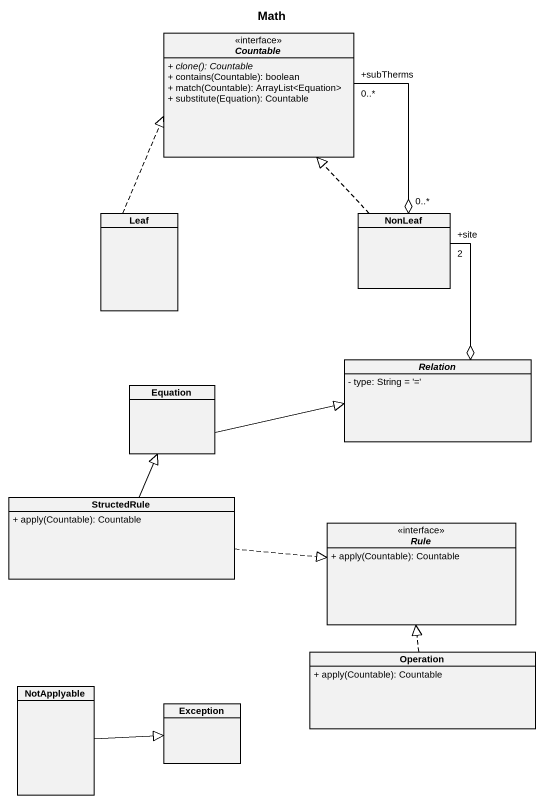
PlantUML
@startuml
title Math
hide circle
hide empty members
skinparam classAttributeIconSize 0
interface Countable {
  {abstract} + clone(): Countable
  + contains(Countable): boolean
  + match(Countable): ArrayList<Equation>
  + substitute(Equation): Countable
}
class Leaf
class NonLeaf
abstract class Relation {
  - type: String = '='
}
class Equation
class StructedRule {
  + apply(Countable): Countable
}
interface Rule {
  + apply(Countable): Countable
}
class Operation {
  + apply(Countable): Countable
}
class NotApplyable
class "Exception" as Exception_
Countable "+subTherms\n0..*" --o "0..*" NonLeaf
Leaf .up.|> Countable
NonLeaf .up.|> Countable
NonLeaf "+site\n2" --o Relation
Equation -right-|> Relation
StructedRule -up-|> Equation
StructedRule .right.|> Rule
Operation .up.|> Rule
NotApplyable -right-|> Exception_
@enduml
